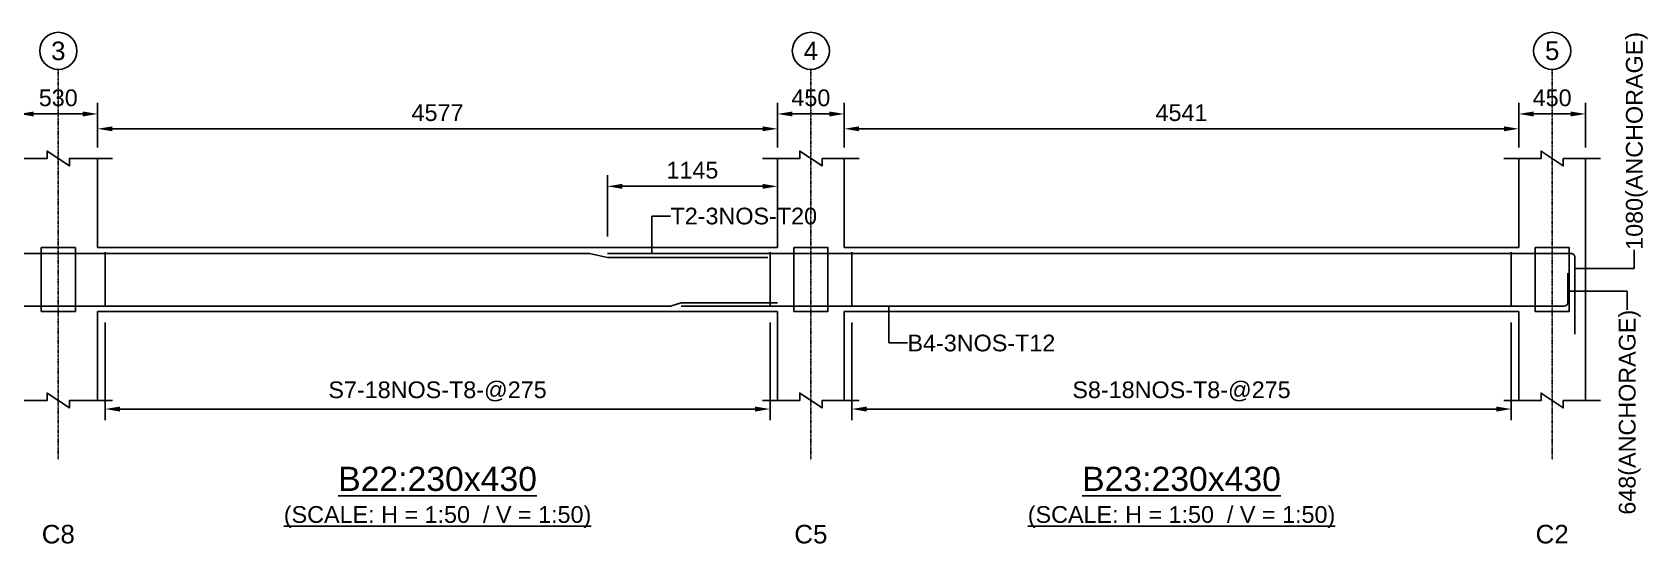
# Model space of a CAD drawing. Header units: inches. Extents: x -816171 to 9366335, y -450961 to 689132.
# Drawn here: x 4632057 to 4653810, y 224447 to 231336 of the extents above; entities that cross this region are included whole.
import ezdxf
from ezdxf.enums import TextEntityAlignment as Align

# ---------------------------------------------------------------- set-up
doc = ezdxf.new("R2010")
doc.units = ezdxf.units.IN
doc.header["$MEASUREMENT"] = 0
doc.linetypes.add('SCCenter', pattern=[1.2, 0.5, -0.3, 0.1, -0.3])
doc.linetypes.add('SCHidden', pattern=[1000, 500, -500])
for name, color, linetype in [('Concrete Line', 2, 'Continuous'), ('Cut Line', 31, 'Continuous'), ('Dimension', 31, 'Continuous'), ('Grid', 8, 'Continuous'), ('Labels', 4, 'Continuous'), ('Labels_Support', 4, 'Continuous'), ('Link', 225, 'Continuous'), ('Reinforcement', 130, 'Continuous'), ('Text', 31, 'Continuous')]:
    doc.layers.add(name, color=color, linetype=linetype)
doc.styles.add('SC-SansSerif', font='SansSerif')
doc.styles.get("Standard").update_dxf_attribs({"font": 'txt.shx'})
doc.dimstyles.new('SCBBSDimStyl', dxfattribs={"dimtxt": 225, "dimasz": 200, "dimexe": 150, "dimexo": 150, "dimgap": 100, "dimtad": 1, "dimtoh": 1, "dimdec": 0, "dimzin": 0, "dimdsep": 46, "dimtxsty": 'SC-SansSerif', "dimcen": 0.09, "dimclrd": 8, "dimclre": 8, "dimclrt": 31, "dimadec": 0, "dimazin": 0, "dimtfac": 1, "dimtdec": 0, "dimtix": 1, "dimtofl": 0, "dimtmove": 0, "dimatfit": 3, "dimfxl": 1, "dimtolj": 1, "dimtzin": 0, "dimarcsym": 0})
doc.dimstyles.get("Standard").update_dxf_attribs({"dimtxt": 0.18, "dimasz": 0.18, "dimexe": 0.18, "dimexo": 0.0625, "dimgap": 0.09, "dimtad": 0, "dimtih": 1, "dimtoh": 1, "dimdec": 4, "dimzin": 0, "dimdsep": 46, "dimtxsty": 'Standard', "dimcen": 0.09, "dimadec": 0, "dimazin": 0, "dimtfac": 1, "dimtdec": 4, "dimtofl": 0, "dimtmove": 0, "dimatfit": 3, "dimfxl": 1, "dimtolj": 1, "dimtzin": 0, "dimarcsym": 0})

# ---------------------------------------------------------------- blocks, each defined once
blk = doc.blocks.new('*D2082')
at = {"layer": 'DEFPOINTS', "color": 0, "transparency": 16777216}
for p in [(4633037, 227576), (4641991, 227576), (4641991, 226261)]:
    blk.add_point(p, dxfattribs=at)
at = {"layer": 'Dimension', "color": 8, "lineweight": -2, "transparency": 16777216}
for p, q in [((4633037, 227426), (4633037, 226111)), ((4641991, 227426), (4641991, 226111)), ((4633237, 226261), (4641791, 226261))]:
    blk.add_line(p, q, dxfattribs=at)
at = {"layer": 'Dimension', "color": 8, "transparency": 16777216}
for points in [[(4633237, 226294), (4633237, 226227), (4633037, 226261)], [(4641791, 226294), (4641791, 226227), (4641991, 226261)]]:
    blk.add_solid(points, dxfattribs=at)
at = {"layer": 'Dimension', "color": 31, "transparency": 16777216, "insert": (4637514, 226498), "char_height": 225, "attachment_point": 5, "style": 'SC-SansSerif'}
blk.add_mtext('\\A1;S7-18NOS-T8-@275', dxfattribs=at)
blk = doc.blocks.new('*D2083')
at = {"layer": 'DEFPOINTS', "color": 0, "transparency": 16777216}
for p in [(4643091, 227576), (4651973, 227576), (4651973, 226261)]:
    blk.add_point(p, dxfattribs=at)
at = {"layer": 'Dimension', "color": 8, "lineweight": -2, "transparency": 16777216}
for p, q in [((4643091, 227426), (4643091, 226111)), ((4651973, 227426), (4651973, 226111)), ((4643291, 226261), (4651773, 226261))]:
    blk.add_line(p, q, dxfattribs=at)
at = {"layer": 'Dimension', "color": 8, "transparency": 16777216}
for points in [[(4643291, 226294), (4643291, 226227), (4643091, 226261)], [(4651773, 226294), (4651773, 226227), (4651973, 226261)]]:
    blk.add_solid(points, dxfattribs=at)
at = {"layer": 'Dimension', "color": 31, "transparency": 16777216, "insert": (4647532, 226498), "char_height": 225, "attachment_point": 5, "style": 'SC-SansSerif'}
blk.add_mtext('\\A1;S8-18NOS-T8-@275', dxfattribs=at)
blk = doc.blocks.new('*D2084')
at = {"layer": 'DEFPOINTS', "color": 0, "transparency": 16777216}
for p in [(4642091, 229261), (4639801, 228436), (4642091, 228436)]:
    blk.add_point(p, dxfattribs=at)
at = {"layer": 'Dimension', "color": 8, "lineweight": -2, "transparency": 16777216}
for p, q in [((4639801, 228586), (4639801, 229411)), ((4642091, 228586), (4642091, 229411)), ((4640001, 229261), (4641891, 229261))]:
    blk.add_line(p, q, dxfattribs=at)
at = {"layer": 'Dimension', "color": 8, "transparency": 16777216}
for points in [[(4640001, 229294), (4640001, 229227), (4639801, 229261)], [(4641891, 229294), (4641891, 229227), (4642091, 229261)]]:
    blk.add_solid(points, dxfattribs=at)
at = {"layer": 'Dimension', "color": 31, "transparency": 16777216, "insert": (4640946, 229477), "char_height": 225, "attachment_point": 5, "style": 'SC-SansSerif'}
blk.add_mtext('\\A1;1145', dxfattribs=at)
blk = doc.blocks.new('*D2089')
at = {"layer": 'DEFPOINTS', "color": 0, "transparency": 16777216}
for p in [(4642091, 230036), (4632937, 229636), (4642091, 229636)]:
    blk.add_point(p, dxfattribs=at)
at = {"layer": 'Dimension', "color": 8, "lineweight": -2, "transparency": 16777216}
for p, q in [((4632937, 229786), (4632937, 230186)), ((4642091, 229786), (4642091, 230186)), ((4633137, 230036), (4641891, 230036))]:
    blk.add_line(p, q, dxfattribs=at)
at = {"layer": 'Dimension', "color": 8, "transparency": 16777216}
for points in [[(4633137, 230069), (4633137, 230002), (4632937, 230036)], [(4641891, 230069), (4641891, 230002), (4642091, 230036)]]:
    blk.add_solid(points, dxfattribs=at)
at = {"layer": 'Dimension', "color": 31, "transparency": 16777216, "insert": (4637514, 230252), "char_height": 225, "attachment_point": 5, "style": 'SC-SansSerif'}
blk.add_mtext('\\A1;4577', dxfattribs=at)
blk = doc.blocks.new('*D2090')
at = {"layer": 'DEFPOINTS', "color": 0, "transparency": 16777216}
for p in [(4652073, 230036), (4642991, 229636), (4652073, 229636)]:
    blk.add_point(p, dxfattribs=at)
at = {"layer": 'Dimension', "color": 8, "lineweight": -2, "transparency": 16777216}
for p, q in [((4642991, 229786), (4642991, 230186)), ((4652073, 229786), (4652073, 230186)), ((4643191, 230036), (4651873, 230036))]:
    blk.add_line(p, q, dxfattribs=at)
at = {"layer": 'Dimension', "color": 8, "transparency": 16777216}
for points in [[(4643191, 230069), (4643191, 230002), (4642991, 230036)], [(4651873, 230069), (4651873, 230002), (4652073, 230036)]]:
    blk.add_solid(points, dxfattribs=at)
at = {"layer": 'Dimension', "color": 31, "transparency": 16777216, "insert": (4647532, 230252), "char_height": 225, "attachment_point": 5, "style": 'SC-SansSerif'}
blk.add_mtext('\\A1;4541', dxfattribs=at)
blk = doc.blocks.new('*D2092')
at = {"layer": 'DEFPOINTS', "color": 0, "transparency": 16777216}
for p in [(4632937, 230236), (4631877, 229636), (4632937, 229636)]:
    blk.add_point(p, dxfattribs=at)
at = {"layer": 'Dimension', "color": 8, "lineweight": -2, "transparency": 16777216}
for p, q in [((4631877, 229786), (4631877, 230386)), ((4632937, 229786), (4632937, 230386)), ((4632077, 230236), (4632737, 230236))]:
    blk.add_line(p, q, dxfattribs=at)
at = {"layer": 'Dimension', "color": 8, "transparency": 16777216}
for points in [[(4632077, 230269), (4632077, 230202), (4631877, 230236)], [(4632737, 230269), (4632737, 230202), (4632937, 230236)]]:
    blk.add_solid(points, dxfattribs=at)
at = {"layer": 'Dimension', "color": 31, "transparency": 16777216, "insert": (4632407, 230452), "char_height": 225, "attachment_point": 5, "style": 'SC-SansSerif'}
blk.add_mtext('\\A1;530', dxfattribs=at)
blk = doc.blocks.new('*D2093')
at = {"layer": 'DEFPOINTS', "color": 0, "transparency": 16777216}
for p in [(4642991, 230236), (4642091, 229636), (4642991, 229636)]:
    blk.add_point(p, dxfattribs=at)
at = {"layer": 'Dimension', "color": 8, "lineweight": -2, "transparency": 16777216}
for p, q in [((4642091, 229786), (4642091, 230386)), ((4642991, 229786), (4642991, 230386)), ((4642291, 230236), (4642791, 230236))]:
    blk.add_line(p, q, dxfattribs=at)
at = {"layer": 'Dimension', "color": 8, "transparency": 16777216}
for points in [[(4642291, 230269), (4642291, 230202), (4642091, 230236)], [(4642791, 230269), (4642791, 230202), (4642991, 230236)]]:
    blk.add_solid(points, dxfattribs=at)
at = {"layer": 'Dimension', "color": 31, "transparency": 16777216, "insert": (4642541, 230452), "char_height": 225, "attachment_point": 5, "style": 'SC-SansSerif'}
blk.add_mtext('\\A1;450', dxfattribs=at)
blk = doc.blocks.new('*D2094')
at = {"layer": 'DEFPOINTS', "color": 0, "transparency": 16777216}
for p in [(4652973, 230236), (4652073, 229636), (4652973, 229636)]:
    blk.add_point(p, dxfattribs=at)
at = {"layer": 'Dimension', "color": 8, "lineweight": -2, "transparency": 16777216}
for p, q in [((4652073, 229786), (4652073, 230386)), ((4652973, 229786), (4652973, 230386)), ((4652273, 230236), (4652773, 230236))]:
    blk.add_line(p, q, dxfattribs=at)
at = {"layer": 'Dimension', "color": 8, "transparency": 16777216}
for points in [[(4652273, 230269), (4652273, 230202), (4652073, 230236)], [(4652773, 230269), (4652773, 230202), (4652973, 230236)]]:
    blk.add_solid(points, dxfattribs=at)
at = {"layer": 'Dimension', "color": 31, "transparency": 16777216, "insert": (4652523, 230452), "char_height": 225, "attachment_point": 5, "style": 'SC-SansSerif'}
blk.add_mtext('\\A1;450', dxfattribs=at)

msp = doc.modelspace()

# ---------------------------------------------------------------- linework, layer by layer
at = {"layer": 'Concrete Line'}
for p, q in [((4632937.34613, 228435.78156), (4632937.34613, 229635.78156)), ((4642091.34613, 228435.78156), (4642091.34613, 229635.78156)), ((4642991.34613, 228435.78156), (4642991.34613, 229635.78156)), ((4652073.34613, 228435.78156), (4652073.34613, 229635.78156)), ((4652973.34613, 226375.78156), (4652973.34613, 229635.78156)), ((4632937.34613, 227575.78156), (4632937.34613, 226375.78156)), ((4642091.34613, 227575.78156), (4642091.34613, 226375.78156)), ((4642991.34613, 227575.78156), (4642991.34613, 226375.78156)), ((4652073.34613, 227575.78156), (4652073.34613, 226375.78156))]:
    msp.add_line(p, q, dxfattribs=at)
for points in [[(4632177.34613, 228435.78156), (4632637.34613, 228435.78156), (4632637.34613, 228435.78156), (4632637.34613, 227575.78156), (4632637.34613, 227575.78156), (4632177.34613, 227575.78156), (4632177.34613, 227575.78156), (4632177.34613, 228435.78156)], [(4642311.34613, 228435.78156), (4642771.34613, 228435.78156), (4642771.34613, 228435.78156), (4642771.34613, 227575.78156), (4642771.34613, 227575.78156), (4642311.34613, 227575.78156), (4642311.34613, 227575.78156), (4642311.34613, 228435.78156)], [(4652293.34613, 228435.78156), (4652753.34613, 228435.78156), (4652753.34613, 228435.78156), (4652753.34613, 227575.78156), (4652753.34613, 227575.78156), (4652293.34613, 227575.78156), (4652293.34613, 227575.78156), (4652293.34613, 228435.78156)]]:
    msp.add_lwpolyline(points, close=True, dxfattribs=at)
at = {"layer": 'Concrete Line', "linetype": 'SCHidden'}
for points in [[(4632177.34613, 228435.78156), (4632637.34613, 228435.78156), (4632637.34613, 228435.78156), (4632637.34613, 227575.78156), (4632637.34613, 227575.78156), (4632177.34613, 227575.78156), (4632177.34613, 227575.78156), (4632177.34613, 228435.78156)], [(4642311.34613, 228435.78156), (4642771.34613, 228435.78156), (4642771.34613, 228435.78156), (4642771.34613, 227575.78156), (4642771.34613, 227575.78156), (4642311.34613, 227575.78156), (4642311.34613, 227575.78156), (4642311.34613, 228435.78156)], [(4652293.34613, 228435.78156), (4652753.34613, 228435.78156), (4652753.34613, 228435.78156), (4652753.34613, 227575.78156), (4652753.34613, 227575.78156), (4652293.34613, 227575.78156), (4652293.34613, 227575.78156), (4652293.34613, 228435.78156)]]:
    msp.add_lwpolyline(points, close=True, dxfattribs=at)
at = {"layer": 'Concrete Line'}
for points in [[(4632937.34613, 228435.78156), (4642091.34613, 228435.78156)], [(4642991.34613, 228435.78156), (4652073.34613, 228435.78156)], [(4632937.34613, 227575.78156), (4642091.34613, 227575.78156)], [(4642991.34613, 227575.78156), (4652073.34613, 227575.78156)]]:
    msp.add_lwpolyline(points, dxfattribs=at)
at = {"layer": 'Cut Line'}
for points in [[(4631677.34613, 229635.78156), (4632257.34613, 229635.78156), (4632257.34613, 229735.78156), (4632557.34613, 229535.78156), (4632557.34613, 229635.78156), (4633137.34613, 229635.78156)], [(4641891.34613, 229635.78156), (4642391.34613, 229635.78156), (4642391.34613, 229735.78156), (4642691.34613, 229535.78156), (4642691.34613, 229635.78156), (4643191.34613, 229635.78156)], [(4651873.34613, 229635.78156), (4652373.34613, 229635.78156), (4652373.34613, 229735.78156), (4652673.34613, 229535.78156), (4652673.34613, 229635.78156), (4653173.34613, 229635.78156)], [(4631677.34613, 226375.78156), (4632257.34613, 226375.78156), (4632257.34613, 226475.78156), (4632557.34613, 226275.78156), (4632557.34613, 226375.78156), (4633137.34613, 226375.78156)], [(4641891.34613, 226375.78156), (4642391.34613, 226375.78156), (4642391.34613, 226475.78156), (4642691.34613, 226275.78156), (4642691.34613, 226375.78156), (4643191.34613, 226375.78156)], [(4651873.34613, 226375.78156), (4652373.34613, 226375.78156), (4652373.34613, 226475.78156), (4652673.34613, 226275.78156), (4652673.34613, 226375.78156), (4653173.34613, 226375.78156)]]:
    msp.add_lwpolyline(points, dxfattribs=at)
at = {"layer": 'Grid', "linetype": 'SCCenter'}
for p, q in [((4632407.34613, 230835.78156), (4632407.34613, 225575.78156)), ((4642541.34613, 230835.78156), (4642541.34613, 225575.78156)), ((4652523.34613, 230835.78156), (4652523.34613, 225575.78156))]:
    msp.add_line(p, q, dxfattribs=at)
at = {"layer": 'Grid'}
for centre in [(4632407.34613, 231085.78156), (4642541.34613, 231085.78156), (4652523.34613, 231085.78156)]:
    msp.add_circle(centre, 250, dxfattribs=at)
at = {"layer": 'Link'}
for p, q in [((4633037.34613, 227635.78156), (4633037.34613, 228375.78156)), ((4641991.34613, 227635.78156), (4641991.34613, 228375.78156)), ((4643091.34613, 227635.78156), (4643091.34613, 228375.78156)), ((4651973.34613, 227635.78156), (4651973.34613, 228375.78156))]:
    msp.add_line(p, q, dxfattribs=at)
at = {"layer": 'Reinforcement'}
for points in [[(4619303.34613, 228405.78156), (4619303.34613, 227697.78156, 0.4142135624), (4619353.34613, 227647.78156), (4640651.84624, 227647.78156), (4640795.84624, 227691.78156), (4642091.84624, 227691.78156)], [(4619207.34613, 227605.78156), (4619207.34613, 228305.78156, -0.4142135624), (4619257.34613, 228355.78156), (4639560.85065, 228355.78156), (4639800.85065, 228303.78156), (4641960.85065, 228303.78156)], [(4639800.85065, 228355.78156), (4652778.3552, 228355.78156, -0.4142137655), (4652828.3552, 228305.78156), (4652828.3552, 227271.78156)], [(4640795.84624, 227647.78156), (4652684.17654, 227647.78156, 0.4142135271), (4652734.17654, 227697.78156), (4652734.17654, 228091.78156)]]:
    msp.add_lwpolyline(points, format="xyb", dxfattribs=at)

# ---------------------------------------------------------------- texts
at = {"layer": 'Grid', "style": 'SC-SansSerif'}
for s, p in [('3', (4632407.34613, 231085.78156)), ('4', (4642541.34613, 231085.78156)), ('5', (4652523.34613, 231085.78156))]:
    msp.add_text(s, height=250, dxfattribs=at).set_placement(p, align=Align.MIDDLE)
at = {"layer": 'Labels', "style": 'SC-SansSerif'}
for s, p in [('%%uB22:230x430', (4637514.34613, 225060.78156)), ('%%uB23:230x430', (4647532.34613, 225060.78156))]:
    msp.add_text(s, height=325, dxfattribs=at).set_placement(p, align=Align.BOTTOM_CENTER)
at = {"layer": 'Labels_Support', "style": 'SC-SansSerif'}
for s, p in [('C8', (4632407.34613, 224375.78156)), ('C5', (4642541.34613, 224375.78156)), ('C2', (4652523.34613, 224375.78156))]:
    msp.add_text(s, height=250, dxfattribs=at).set_placement(p, align=Align.BOTTOM_CENTER)
at = {"layer": 'Text', "style": 'SC-SansSerif'}
msp.add_text('1080(ANCHORAGE)', height=225, rotation=90, dxfattribs=at).set_placement((4653629.34613, 228405.78156), align=Align.MIDDLE_LEFT)
for s, p in [('T2-3NOS-T20', (4640650.85065, 228860.78156)), ('B4-3NOS-T12', (4643841.84624, 227150.78156))]:
    msp.add_text(s, height=225, dxfattribs=at).set_placement(p, align=Align.MIDDLE_LEFT)
msp.add_text('648(ANCHORAGE)', height=225, rotation=90, dxfattribs=at).set_placement((4653533.34613, 227597.78156), align=Align.MIDDLE_RIGHT)
for p in [(4637514.34613, 224660.78156), (4647532.34613, 224660.78156)]:
    msp.add_text('%%u(SCALE: H = 1:50  / V = 1:50)', height=225, dxfattribs=at).set_placement(p, align=Align.BOTTOM_CENTER)

# ---------------------------------------------------------------- dimensions: what is measured, and where the dimension line sits
at = {"layer": 'Dimension'}
for base, p1, p2, text, picture, middle in [((4632937.34613, 230235.78156), (4631877.34613, 229635.78156), (4632937.34613, 229635.78156), '530', '*D2092', (4632407.34613, 230451.83094)), ((4642991.34613, 230235.78156), (4642091.34613, 229635.78156), (4642991.34613, 229635.78156), '450', '*D2093', (4642541.34613, 230451.67662)), ((4652973.34613, 230235.78156), (4652073.34613, 229635.78156), (4652973.34613, 229635.78156), '450', '*D2094', (4652523.34613, 230451.67662)), ((4642091.34613, 230035.78156), (4632937.34613, 229635.78156), (4642091.34613, 229635.78156), '4577', '*D2089', (4637514.34613, 230251.67662)), ((4652073.34613, 230035.78156), (4642991.34613, 229635.78156), (4652073.34613, 229635.78156), '4541', '*D2090', (4647532.34613, 230251.67662)), ((4642090.85063, 229260.78156), (4639800.85063, 228435.78156), (4642090.85063, 228435.78156), '1145', '*D2084', (4640945.85063, 229476.67662)), ((4641991.34613, 226260.78156), (4633037.34613, 227575.78156), (4641991.34613, 227575.78156), 'S7-18NOS-T8-@275', '*D2082', (4637514.34613, 226497.50995)), ((4651973.34613, 226260.78156), (4643091.34613, 227575.78156), (4651973.34613, 227575.78156), 'S8-18NOS-T8-@275', '*D2083', (4647532.34613, 226497.50995))]:
    dim = msp.add_linear_dim(base=base, p1=p1, p2=p2, text=text, dimstyle='SCBBSDimStyl', dxfattribs=at)
    dim.commit()
    dim.dimension.update_dxf_attribs({"geometry": picture, "text_midpoint": middle})

# ---------------------------------------------------------------- leaders
at = {"layer": 'Dimension', "color": 8}
for points in [[(4640400.85065, 228355.78156), (4640400.85065, 228860.78156), (4640650.85065, 228860.78156)], [(4652829.34613, 228155.78156), (4653629.34613, 228155.78156), (4653629.34613, 228405.78156)], [(4652733.34613, 227847.78156), (4653533.34613, 227847.78156), (4653533.34613, 227597.78156)], [(4643591.84624, 227647.78156), (4643591.84624, 227150.78156), (4643841.84624, 227150.78156)]]:
    msp.add_leader(points, dimstyle='Standard', dxfattribs=at)

doc.saveas('drawing.dxf')
